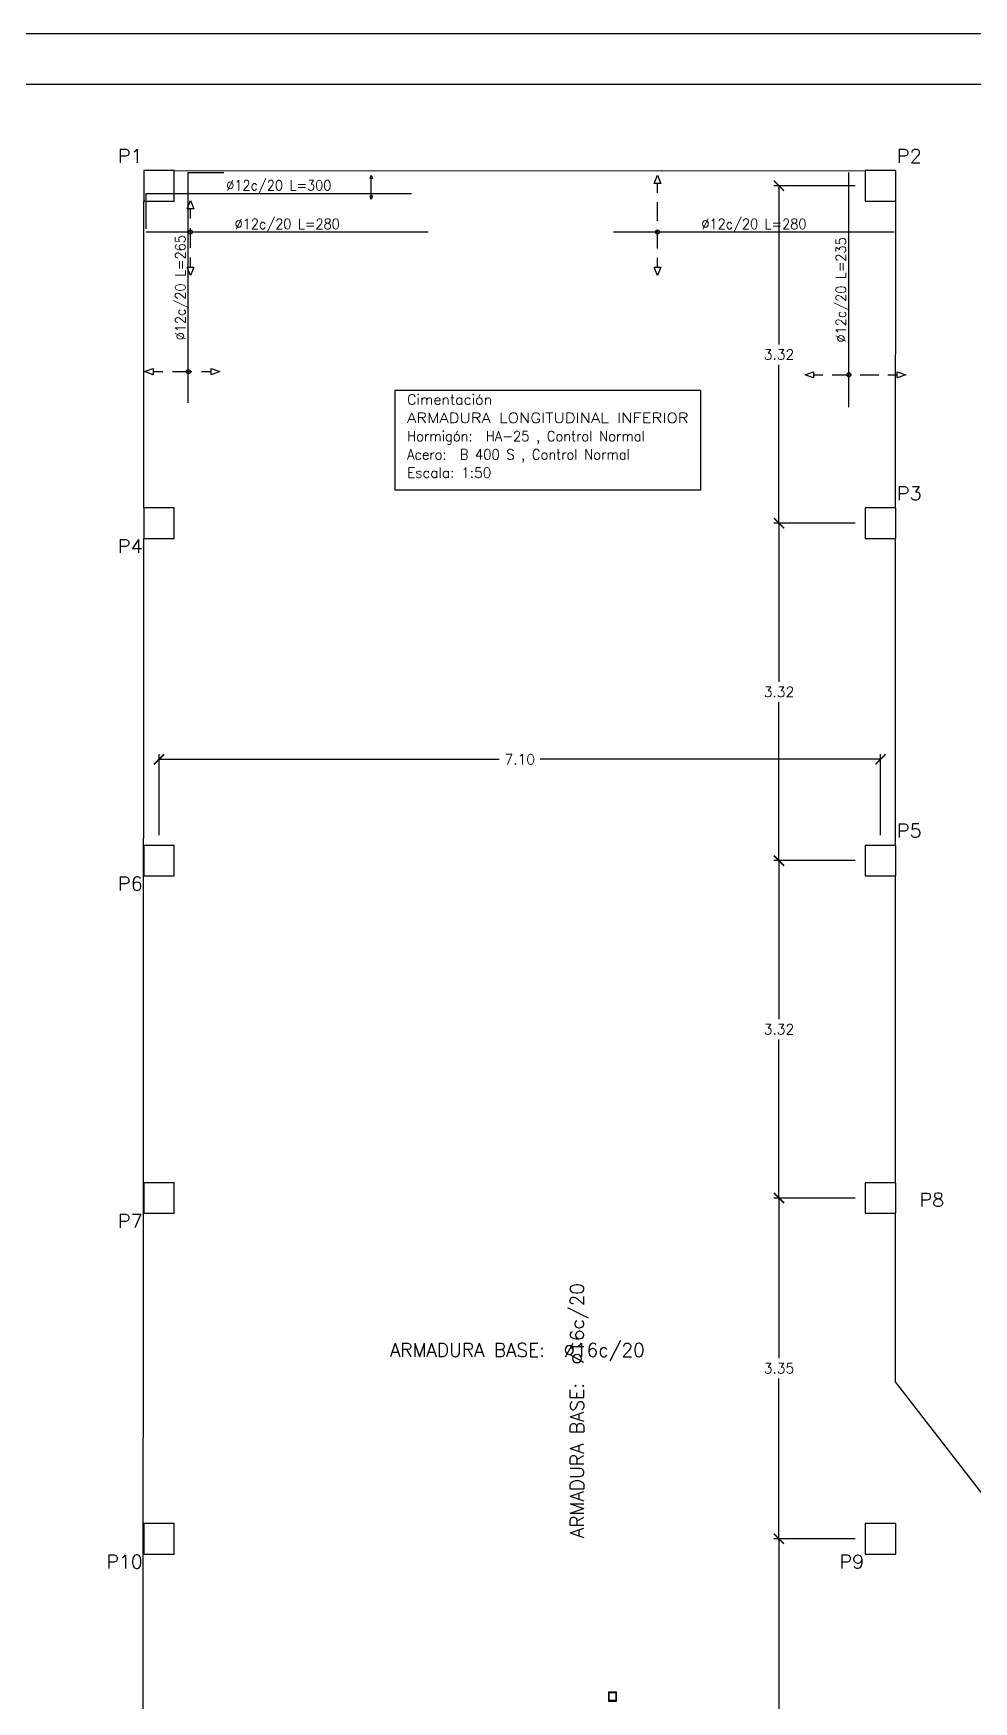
# Model space of a CAD drawing. Header units: millimetres. Extents: x 769 to 811, y 350.8 to 380.5.
# Drawn here: x 778.74 to 787.99, y 364.07 to 380.48 of the extents above; entities that cross this region are included whole.
import ezdxf
from ezdxf.enums import TextEntityAlignment as Align

# ---------------------------------------------------------------- set-up
doc = ezdxf.new("R2010")
doc.units = ezdxf.units.MM
doc.linetypes.add('CYPELINEA', pattern=[0])
for name, color, linetype in [('015', 1, 'Continuous'), ('06', 6, 'Continuous'), ('ARB_LONG_INF', 3, 'CYPELINEA'), ('ARR_L_S_IG_LINEA', 5, 'CYPELINEA'), ('ARR_LONG_SUP', 4, 'CYPELINEA'), ('ARR_LONG_SUP_ROT', 4, 'CYPELINEA'), ('ARR_T_S_IG_LINEA', 5, 'CYPELINEA'), ('ARR_TRANS_SUP', 4, 'CYPELINEA'), ('ARR_TRANS_SUP_ROT', 4, 'CYPELINEA'), ('PILAR_RECT', 2, 'CYPELINEA'), ('PILAR_REF', 3, 'CYPELINEA'), ('TABLAS', 1, 'CYPELINEA'), ('VIGAS', 5, 'CYPELINEA')]:
    doc.layers.add(name, color=color, linetype=linetype)
doc.styles.get("Standard").update_dxf_attribs({"font": 'romans.shx'})
doc.dimstyles.new('ANTONIO', dxfattribs={"dimscale": 0.05, "dimtxt": 2, "dimasz": 2, "dimexe": 1, "dimexo": 2, "dimgap": 1, "dimtad": 0, "dimtih": 1, "dimtoh": 1, "dimzin": 0, "dimdsep": 46, "dimtxsty": 'Standard', "dimblk": 'ARCHTICK', "dimcen": 0.5, "dimclrd": 2, "dimclre": 2, "dimclrt": 3, "dimadec": 0, "dimazin": 0, "dimtfac": 1, "dimtofl": 0, "dimtmove": 0, "dimatfit": 3, "dimldrblk": 'ARCHTICK', "dimfxl": 1, "dimtolj": 1, "dimtzin": 0, "dimarcsym": 0})

# ---------------------------------------------------------------- blocks, each defined once
blk = doc.blocks.new('A1H')
at = {"layer": '015'}
blk.add_lwpolyline([(-831, -10), (-831, 584), (10, 584), (10, -10)], close=True, dxfattribs=at)
at = {"layer": '06'}
blk.add_lwpolyline([(-806, 0), (-806, 574), (0, 574), (0, 0)], close=True, dxfattribs=at)
blk = doc.blocks.new('_ArchTick')
at = {"color": 0, "linetype": 'Continuous', "const_width": 0.15}
blk.add_lwpolyline([(-0.5, -0.5), (0.5, 0.5)], dxfattribs=at)
blk = doc.blocks.new('*D47')
at = {"color": 2}
for p, q in [((786.826, 365.671), (786.027, 365.671)), ((786.077, 365.671), (786.077, 363.727)), ((786.077, 361.583), (786.077, 363.527)), ((786.826, 361.583), (786.027, 361.583))]:
    blk.add_line(p, q, dxfattribs=at)
at = {"layer": 'Defpoints', "color": 0}
for p in [(786.077, 365.671), (786.926, 365.671), (786.926, 361.583)]:
    blk.add_point(p, dxfattribs=at)
at = {"color": 2, "xscale": 0.1, "yscale": 0.1, "zscale": 0.1}
for p, rotation in [((786.077, 365.671), 90), ((786.077, 361.583), 270)]:
    blk.add_blockref('_ArchTick', p, dxfattribs=dict(at, rotation=rotation))
at = {"color": 3, "insert": (786.077, 363.627), "char_height": 0.1, "attachment_point": 5}
blk.add_mtext('\\A1;4.09', dxfattribs=at)
blk = doc.blocks.new('*D48')
at = {"color": 2}
for p, q in [((786.826, 369.024), (786.027, 369.024)), ((786.077, 369.024), (786.077, 367.448)), ((786.077, 365.671), (786.077, 367.248)), ((786.826, 365.671), (786.027, 365.671))]:
    blk.add_line(p, q, dxfattribs=at)
at = {"layer": 'Defpoints', "color": 0}
for p in [(786.077, 369.024), (786.926, 369.024), (786.926, 365.671)]:
    blk.add_point(p, dxfattribs=at)
at = {"color": 2, "xscale": 0.1, "yscale": 0.1, "zscale": 0.1}
for p, rotation in [((786.077, 369.024), 90), ((786.077, 365.671), 270)]:
    blk.add_blockref('_ArchTick', p, dxfattribs=dict(at, rotation=rotation))
at = {"color": 3, "insert": (786.077, 367.348), "char_height": 0.1, "attachment_point": 5}
blk.add_mtext('\\A1;3.35', dxfattribs=at)
blk = doc.blocks.new('*D49')
at = {"color": 2}
for p, q in [((786.826, 372.344), (786.027, 372.344)), ((786.077, 372.344), (786.077, 370.784)), ((786.077, 369.024), (786.077, 370.584)), ((786.826, 369.024), (786.027, 369.024))]:
    blk.add_line(p, q, dxfattribs=at)
at = {"layer": 'Defpoints', "color": 0}
for p in [(786.077, 372.344), (786.926, 372.344), (786.926, 369.024)]:
    blk.add_point(p, dxfattribs=at)
at = {"color": 2, "xscale": 0.1, "yscale": 0.1, "zscale": 0.1}
for p, rotation in [((786.077, 372.344), 90), ((786.077, 369.024), 270)]:
    blk.add_blockref('_ArchTick', p, dxfattribs=dict(at, rotation=rotation))
at = {"color": 3, "insert": (786.077, 370.684), "char_height": 0.1, "attachment_point": 5}
blk.add_mtext('\\A1;3.32', dxfattribs=at)
blk = doc.blocks.new('*D50')
at = {"color": 2}
for p, q in [((786.826, 375.664), (786.027, 375.664)), ((786.077, 375.664), (786.077, 374.104)), ((786.077, 372.344), (786.077, 373.904)), ((786.826, 372.344), (786.027, 372.344))]:
    blk.add_line(p, q, dxfattribs=at)
at = {"layer": 'Defpoints', "color": 0}
for p in [(786.077, 375.664), (786.926, 375.664), (786.926, 372.344)]:
    blk.add_point(p, dxfattribs=at)
at = {"color": 2, "xscale": 0.1, "yscale": 0.1, "zscale": 0.1}
for p, rotation in [((786.077, 375.664), 90), ((786.077, 372.344), 270)]:
    blk.add_blockref('_ArchTick', p, dxfattribs=dict(at, rotation=rotation))
at = {"color": 3, "insert": (786.077, 374.004), "char_height": 0.1, "attachment_point": 5}
blk.add_mtext('\\A1;3.32', dxfattribs=at)
blk = doc.blocks.new('*D51')
at = {"color": 2}
for p, q in [((786.826, 378.984), (786.027, 378.984)), ((786.077, 378.984), (786.077, 377.424)), ((786.077, 375.664), (786.077, 377.224)), ((786.826, 375.664), (786.027, 375.664))]:
    blk.add_line(p, q, dxfattribs=at)
at = {"layer": 'Defpoints', "color": 0}
for p in [(786.077, 378.984), (786.926, 378.984), (786.926, 375.664)]:
    blk.add_point(p, dxfattribs=at)
at = {"color": 2, "xscale": 0.1, "yscale": 0.1, "zscale": 0.1}
for p, rotation in [((786.077, 378.984), 90), ((786.077, 375.664), 270)]:
    blk.add_blockref('_ArchTick', p, dxfattribs=dict(at, rotation=rotation))
at = {"color": 3, "insert": (786.077, 377.324), "char_height": 0.1, "attachment_point": 5}
blk.add_mtext('\\A1;3.32', dxfattribs=at)
blk = doc.blocks.new('*D54')
at = {"color": 2, "lineweight": -2}
for p, q in [((779.976, 372.594), (779.976, 373.391)), ((779.976, 373.341), (783.323, 373.341)), ((787.076, 373.341), (783.728, 373.341)), ((787.076, 372.594), (787.076, 373.391))]:
    blk.add_line(p, q, dxfattribs=at)
at = {"layer": 'Defpoints', "color": 0}
for p in [(779.976, 373.341), (779.976, 372.494), (787.076, 372.494)]:
    blk.add_point(p, dxfattribs=at)
at = {"color": 2, "lineweight": -2, "xscale": 0.1, "yscale": 0.1, "zscale": 0.1, "rotation": 180}
blk.add_blockref('_ArchTick', (779.976, 373.341), dxfattribs=at)
at = {"color": 2, "lineweight": -2, "xscale": 0.1, "yscale": 0.1, "zscale": 0.1}
blk.add_blockref('_ArchTick', (787.076, 373.341), dxfattribs=at)
at = {"color": 3, "insert": (783.526, 373.341), "char_height": 0.1, "attachment_point": 5}
blk.add_mtext('\\A1;7.10', dxfattribs=at)

msp = doc.modelspace()

# ---------------------------------------------------------------- linework, layer by layer
at = {"layer": 'ARR_L_S_IG_LINEA'}
for p, q in [((782.053, 379.057), (782.065, 379.09)), ((782.065, 379.057), (782.053, 379.057)), ((782.065, 379.09), (782.078, 379.057)), ((782.078, 379.057), (782.065, 379.057)), ((782.065, 378.884), (782.065, 379.057)), ((784.85, 379.006), (784.881, 379.09)), ((784.881, 379.09), (784.913, 379.006)), ((782.065, 378.85), (782.053, 378.884)), ((782.053, 378.884), (782.065, 378.884)), ((782.065, 378.884), (782.078, 378.884)), ((782.078, 378.884), (782.065, 378.85)), ((784.881, 379.006), (784.85, 379.006)), ((784.913, 379.006), (784.881, 379.006)), ((784.881, 378.915), (784.881, 379.006)), ((780.254, 378.756), (780.285, 378.84)), ((780.285, 378.756), (780.254, 378.756)), ((780.285, 378.84), (780.317, 378.756)), ((780.317, 378.756), (780.285, 378.756)), ((780.285, 378.661), (780.285, 378.756)), ((784.881, 378.641), (784.881, 378.824)), ((780.285, 378.375), (780.285, 378.566)), ((784.881, 378.367), (784.881, 378.55)), ((780.285, 378.184), (780.285, 378.279)), ((784.881, 378.184), (784.881, 378.275)), ((780.285, 378.1), (780.254, 378.184)), ((780.254, 378.184), (780.285, 378.184)), ((780.285, 378.184), (780.317, 378.184)), ((780.317, 378.184), (780.285, 378.1)), ((784.881, 378.1), (784.85, 378.184)), ((784.85, 378.184), (784.881, 378.184)), ((784.881, 378.184), (784.913, 378.184)), ((784.913, 378.184), (784.881, 378.1))]:
    msp.add_line(p, q, dxfattribs=at)
for centre in [(780.285, 378.53), (784.881, 378.53)]:
    msp.add_circle(centre, 0.02, dxfattribs=at)
at = {"layer": 'ARR_LONG_SUP'}
for p, q in [((779.85, 378.56), (779.85, 378.91)), ((779.85, 378.91), (782.459, 378.91)), ((779.85, 378.53), (782.625, 378.53)), ((784.45, 378.53), (787.21, 378.53))]:
    msp.add_line(p, q, dxfattribs=at)
at = {"layer": 'ARR_T_S_IG_LINEA'}
for p, q in [((779.834, 377.156), (779.918, 377.188)), ((779.918, 377.125), (779.834, 377.156)), ((779.918, 377.188), (779.918, 377.156)), ((779.918, 377.156), (779.918, 377.125)), ((779.918, 377.156), (780.013, 377.156)), ((780.109, 377.156), (780.3, 377.156)), ((780.395, 377.156), (780.49, 377.156)), ((780.49, 377.156), (780.49, 377.188)), ((780.49, 377.188), (780.574, 377.156)), ((780.574, 377.156), (780.49, 377.125)), ((780.49, 377.125), (780.49, 377.156)), ((786.334, 377.124), (786.418, 377.155)), ((786.418, 377.093), (786.334, 377.124)), ((786.418, 377.155), (786.418, 377.124)), ((786.418, 377.124), (786.418, 377.093)), ((786.418, 377.124), (786.509, 377.124)), ((786.601, 377.124), (786.783, 377.124)), ((786.875, 377.124), (787.058, 377.124)), ((787.149, 377.124), (787.24, 377.124)), ((787.24, 377.124), (787.24, 377.155)), ((787.24, 377.155), (787.324, 377.124)), ((787.324, 377.124), (787.24, 377.093)), ((787.24, 377.093), (787.24, 377.124))]:
    msp.add_line(p, q, dxfattribs=at)
for centre in [(780.264, 377.156), (786.764, 377.124)]:
    msp.add_circle(centre, 0.02, dxfattribs=at)
at = {"layer": 'ARR_TRANS_SUP'}
for p, q in [((780.264, 379.114), (780.614, 379.114)), ((780.264, 376.849), (780.264, 379.114)), ((786.764, 376.806), (786.764, 379.114))]:
    msp.add_line(p, q, dxfattribs=at)
at = {"layer": 'PILAR_RECT'}
for p, q in [((780.126, 379.134), (779.826, 379.134)), ((779.826, 379.134), (779.826, 378.834)), ((780.126, 378.834), (780.126, 379.134)), ((787.226, 379.134), (786.926, 379.134)), ((786.926, 379.134), (786.926, 378.834)), ((787.226, 378.834), (787.226, 379.134)), ((779.826, 378.834), (780.126, 378.834)), ((786.926, 378.834), (787.226, 378.834)), ((779.826, 375.814), (779.826, 375.514)), ((780.126, 375.814), (779.826, 375.814)), ((780.126, 375.514), (780.126, 375.814)), ((787.226, 375.814), (786.926, 375.814)), ((786.926, 375.814), (786.926, 375.514)), ((787.226, 375.514), (787.226, 375.814)), ((779.826, 375.514), (780.126, 375.514)), ((786.926, 375.514), (787.226, 375.514)), ((780.126, 372.494), (779.826, 372.494)), ((779.826, 372.494), (779.826, 372.194)), ((780.126, 372.194), (780.126, 372.494)), ((787.226, 372.494), (786.926, 372.494)), ((786.926, 372.494), (786.926, 372.194)), ((787.226, 372.194), (787.226, 372.494)), ((779.826, 372.194), (780.126, 372.194)), ((786.926, 372.194), (787.226, 372.194)), ((779.826, 369.174), (779.826, 368.874)), ((780.126, 369.174), (779.826, 369.174)), ((780.126, 368.874), (780.126, 369.174)), ((787.226, 369.174), (786.926, 369.174)), ((786.926, 369.174), (786.926, 368.874)), ((787.226, 368.874), (787.226, 369.174)), ((779.826, 368.874), (780.126, 368.874)), ((786.926, 368.874), (787.226, 368.874)), ((780.126, 365.821), (779.826, 365.821)), ((779.826, 365.821), (779.826, 365.521)), ((780.126, 365.521), (780.126, 365.821)), ((787.226, 365.821), (786.926, 365.821)), ((786.926, 365.821), (786.926, 365.521)), ((787.226, 365.521), (787.226, 365.821)), ((779.826, 365.521), (780.126, 365.521)), ((786.926, 365.521), (787.226, 365.521))]:
    msp.add_line(p, q, dxfattribs=at)
for points in [[(784.398, 364.163), (784.398, 364.118), (784.406, 364.118), (784.406, 364.157), (784.47, 364.157), (784.47, 364.118), (784.478, 364.118), (784.478, 364.163), (784.398, 364.163)], [(784.478, 364.073), (784.478, 364.118), (784.47, 364.118), (784.47, 364.079), (784.406, 364.079), (784.406, 364.118), (784.398, 364.118), (784.398, 364.073), (784.478, 364.073)]]:
    msp.add_lwpolyline(points, dxfattribs=at)
at = {"layer": 'TABLAS'}
for p, q in [((785.307, 376.969), (782.297, 376.969)), ((782.297, 376.969), (782.297, 375.994)), ((785.307, 375.994), (785.307, 376.969)), ((782.297, 375.994), (785.307, 375.994))]:
    msp.add_line(p, q, dxfattribs=at)
at = {"layer": 'VIGAS'}
for p, q in [((780.126, 379.134), (786.926, 379.133)), ((779.826, 375.814), (779.827, 378.834)), ((787.225, 375.814), (787.226, 378.834)), ((779.818, 359.806), (779.826, 375.514)), ((787.224, 372.494), (787.225, 375.514)), ((787.222, 369.174), (787.223, 372.194)), ((787.222, 367.214), (787.222, 368.874)), ((788.301, 365.828), (787.222, 367.214))]:
    msp.add_line(p, q, dxfattribs=at)

# ---------------------------------------------------------------- block references
at = {"linetype": 'Continuous', "xscale": 0.05000000000001137, "yscale": 0.05000000000001137, "zscale": 0.05}
msp.add_blockref('A1H', (810.512, 351.284), dxfattribs=at)

# ---------------------------------------------------------------- texts
at = {"layer": 'ARB_LONG_INF', "color": 3}
msp.add_text('ARMADURA BASE:  %%c16c/20', height=0.13335, rotation=90, dxfattribs=at).set_placement((784.156, 365.678))
msp.add_text('ARMADURA BASE:  %%c16c/20', height=0.13335, dxfattribs=at).set_placement((782.247, 367.462))
at = {"layer": 'ARR_LONG_SUP_ROT', "width": 0.835962}
for s, p, p2 in [('%%c12c/20 L=300', (780.637, 378.939), (781.672, 378.939)), ('%%c12c/20 L=280', (780.72, 378.559), (781.755, 378.559)), ('%%c12c/20 L=280', (785.313, 378.559), (786.348, 378.559))]:
    msp.add_text(s, height=0.1, dxfattribs=at).set_placement(p, p2, align=Align.FIT)
at = {"layer": 'ARR_TRANS_SUP_ROT', "width": 0.835962}
for s, p, p2 in [('%%c12c/20 L=265', (780.236, 377.464), (780.236, 378.499)), ('%%c12c/20 L=235', (786.736, 377.442), (786.736, 378.477))]:
    msp.add_text(s, height=0.1, rotation=90, dxfattribs=at).set_placement(p, p2, align=Align.FIT)
at = {"layer": 'PILAR_REF', "color": 3}
for s, width, p, p2 in [('P1', 1.21063, (779.57, 379.211), (779.816, 379.211)), ('P2', 1.019478, (787.236, 379.211), (787.482, 379.211)), ('P3', 1.019478, (787.236, 375.891), (787.482, 375.891)), ('P4', 0.993337, (779.57, 375.371), (779.816, 375.371)), ('P5', 1.019478, (787.236, 372.571), (787.482, 372.571)), ('P6', 1.019478, (779.57, 372.051), (779.816, 372.051)), ('P8', 1.019478, (787.458, 368.94), (787.704, 368.94)), ('P7', 1.019478, (779.57, 368.731), (779.816, 368.731)), ('P10', 0.972034, (779.458, 365.378), (779.816, 365.378)), ('P9', 1.047031, (786.67, 365.378), (786.916, 365.378))]:
    msp.add_text(s, height=0.1333, dxfattribs=dict(at, width=width)).set_placement(p, p2, align=Align.FIT)
at = {"layer": 'TABLAS'}
for s, width, p, p2 in [('Cimentación', 0.939947, (782.417, 376.831), (783.254, 376.831)), ('ARMADURA LONGITUDINAL INFERIOR', 1.048297, (782.417, 376.651), (785.187, 376.651)), ('Hormigón:  HA-25 , Control Normal', 0.821739, (782.417, 376.471), (784.757, 376.471)), ('Acero:  B 400 S , Control Normal', 0.805122, (782.417, 376.291), (784.61, 376.291)), ('Escala: 1:50', 0.879773, (782.417, 376.111), (783.246, 376.111))]:
    msp.add_text(s, height=0.1, dxfattribs=dict(at, width=width)).set_placement(p, p2, align=Align.FIT)

# ---------------------------------------------------------------- dimensions: what is measured, and where the dimension line sits
for base, p1, p2, picture, middle in [((786.077, 378.984), (786.926, 375.664), (786.926, 378.984), '*D51', (786.077, 377.324)), ((786.077, 375.664), (786.926, 372.344), (786.926, 375.664), '*D50', (786.077, 374.004)), ((786.077, 372.344), (786.926, 369.024), (786.926, 372.344), '*D49', (786.077, 370.684)), ((786.077, 369.024), (786.926, 365.671), (786.926, 369.024), '*D48', (786.077, 367.348)), ((786.077, 365.671), (786.926, 361.583), (786.926, 365.671), '*D47', (786.077, 363.627))]:
    dim = msp.add_linear_dim(base=base, p1=p1, p2=p2, angle=90, dimstyle='ANTONIO', override={"dimtmove": 1})
    dim.commit()
    dim.dimension.update_dxf_attribs({"geometry": picture, "text_midpoint": middle})
dim = msp.add_linear_dim(base=(779.976, 373.341), p1=(787.076, 372.494), p2=(779.976, 372.494), dimstyle='ANTONIO')
dim.commit()
dim.dimension.update_dxf_attribs({"geometry": '*D54', "text_midpoint": (783.526, 373.341)})

doc.saveas('drawing.dxf')
